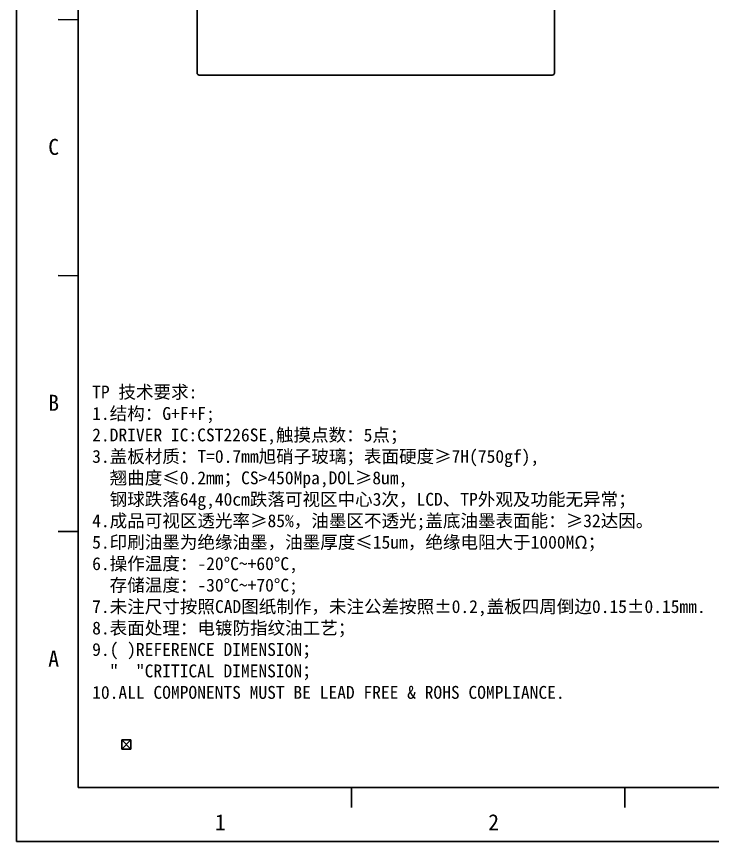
# Model space of a CAD drawing. Header units: millimetres. Extents: x 2493 to 3431, y 522 to 752.
# Drawn here: x 3108 to 3205.4, y 522.1 to 637.5 of the extents above; entities that cross this region are included whole.
import ezdxf

# ---------------------------------------------------------------- set-up
doc = ezdxf.new("R2010")
doc.units = ezdxf.units.MM
doc.layers.add('dim', color=3, linetype='Continuous')
doc.styles.add('宋体', font='')
doc.styles.add('宝明', font='simhei.ttf')
doc.styles.get('宋体').set_extended_font_data('SimSun')

msp = doc.modelspace()

# ---------------------------------------------------------------- linework, layer by layer
at = {"color": 7, "linetype": 'Continuous'}
for p, q in [((3107.9592, 522.1269), (3107.9592, 752.458)), ((3116.6067, 744.4339), (3116.6067, 529.6812)), ((3116.6067, 637.0575), (3113.8104, 637.0796)), ((3116.6067, 601.2654), (3113.8104, 601.2875)), ((3116.6067, 565.4733), (3113.8104, 565.4954)), ((3422.5173, 529.6812), (3116.6067, 529.6812)), ((3154.8455, 529.6812), (3154.8455, 526.885)), ((3193.0843, 529.6812), (3193.0843, 526.885)), ((3107.9592, 522.1269), (3430.9908, 522.1269))]:
    msp.add_line(p, q, dxfattribs=at)
at = {"color": 140, "lineweight": 25, "elevation": 0}
msp.add_lwpolyline([(3133.2267, 629.6156, 0.41421356), (3133.5267, 629.3156), (3182.9267, 629.3156, 0.41421356), (3183.2267, 629.6156), (3183.2267, 674.0156, 0.41421356), (3182.9267, 674.3156), (3133.5267, 674.3156, 0.41421356), (3133.2267, 674.0156)], format="xyb", close=True, dxfattribs=at)
at = {"layer": 'dim', "color": 1, "linetype": 'Continuous'}
for p, q in [((3122.6823, 536.3296), (3122.6823, 535.0578)), ((3123.9541, 536.3296), (3122.6823, 535.0578)), ((3122.6823, 536.3296), (3123.9541, 535.0578)), ((3122.6823, 536.3296), (3123.9541, 536.3296)), ((3123.9541, 535.0578), (3123.9541, 536.3296)), ((3122.6823, 535.0578), (3123.9541, 535.0578))]:
    msp.add_line(p, q, dxfattribs=at)

# ---------------------------------------------------------------- texts
at = {"color": 7, "linetype": 'Continuous', "style": '宝明'}
for s, p in [('C', (3112.3977, 618.1614)), ('B', (3112.3977, 582.3693)), ('A', (3112.3977, 546.5772)), ('1', (3135.7261, 523.7071)), ('2', (3173.9649, 523.7071))]:
    msp.add_text(s, height=2.237, dxfattribs=at).set_placement(p)
at = {"layer": 'dim', "insert": (3118.5492, 585.8929), "char_height": 1.8, "width": 112.149418, "attachment_point": 1, "style": '宋体'}
msp.add_mtext('{\\C2;TP 技术要求:\\P1.结构：G+F+F;\\P2.DRIVER IC:\\C1;CST226SE\\C2;,触摸点数：5点；\\P3.盖板材质：T=0.7mm旭硝子玻璃；表面硬度≥7H(750gf),\\P  翘曲度≤0.2mm；CS>450Mpa,DOL≥8um,\\P  钢球跌落64g,40cm跌落可视区中心3次，LCD、TP外观及功能无异常；\\P4.成品可视区透光率≥85%，油墨区不透光;\\fNSimSun|b0|i0|c134|p49;\\C1;盖底油墨表面能：≥32达因。\\fSimSun|b0|i0|c134|p2;\\P\\C2;5.印刷油墨为绝缘油墨，油墨厚度≤\\C1;15\\C2;um，绝缘电阻大于1000MΩ；\\P6.操作温度：-20%%DC~+60%%DC,\\P  存储温度：-30%%DC~+70%%DC;\\P7.未注尺寸按照CAD图纸制作，未注公差按照\\fNSimSun|b0|i0|c134|p49;\\C1;%%P0.2\\fSimSun|b0|i0|c134|p2;,盖板四周倒边0.15%%P0.15mm.\\P\\C2;8.表面处理：电镀防指纹油工艺； \\P9.( )REFERENCE DIMENSION；\\P  "  "CRITICAL DIMENSION；\\P10.ALL COMPONENTS MUST BE LEAD FREE & ROHS COMPLIANCE.\\P }', dxfattribs=at)

doc.saveas('drawing.dxf')
